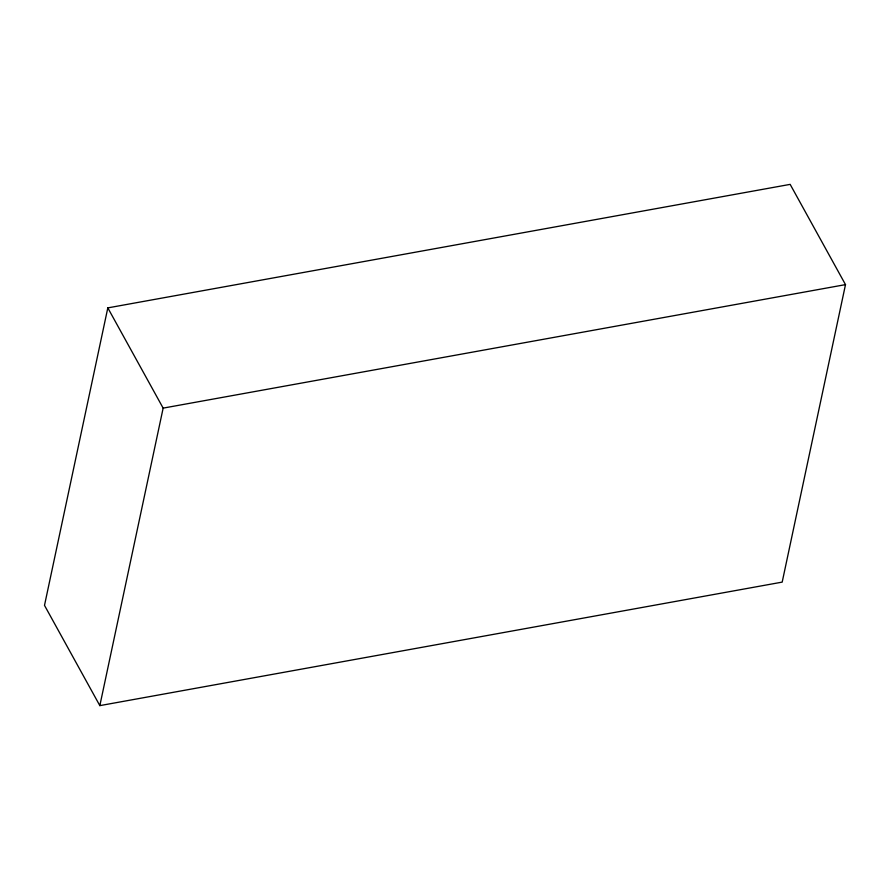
<?xml version="1.0" encoding="UTF-8"?>
<svg xmlns="http://www.w3.org/2000/svg" width="890" height="890" viewBox="0 0 890 890"><rect width="100%" height="100%" fill="white"/><g stroke="black" fill="none" stroke-linecap="round" stroke-linejoin="round"><path stroke-width="1.33" d="M107.812 307.884L44.5 605.378L99.836 705.625L782.188 582.116L845.5 284.622L790.164 184.375L107.812 307.884L163.148 408.121L99.836 705.625M163.148 408.121L845.5 284.622"/></g></svg>
